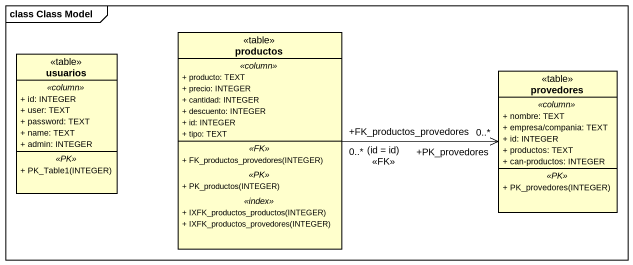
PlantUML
@startuml
mainframe class Class Model
hide circle
hide empty members
skinparam classAttributeIconSize 0
class productos <<table>> {
  .. <<column>> ..
  + producto: TEXT
  + precio: INTEGER
  + cantidad: INTEGER
  + descuento: INTEGER
  + id: INTEGER
  + tipo: TEXT
  .. <<FK>> ..
  + FK_productos_provedores(INTEGER)
  .. <<PK>> ..
  + PK_productos(INTEGER)
  .. <<index>> ..
  + IXFK_productos_productos(INTEGER)
  + IXFK_productos_provedores(INTEGER)
}
class usuarios <<table>> {
  .. <<column>> ..
  + id: INTEGER
  + user: TEXT
  + password: TEXT
  + name: TEXT
  + admin: INTEGER
  .. <<PK>> ..
  + PK_Table1(INTEGER)
}
class provedores <<table>> {
  .. <<column>> ..
  + nombre: TEXT
  + empresa/compania: TEXT
  + id: INTEGER
  + productos: TEXT
  + can-productos: INTEGER
  .. <<PK>> ..
  + PK_provedores(INTEGER)
}
productos "+FK_productos_provedores\n0..*" -right-> "+PK_provedores\n0..*" provedores : (id = id)\n<<FK>>
@enduml
